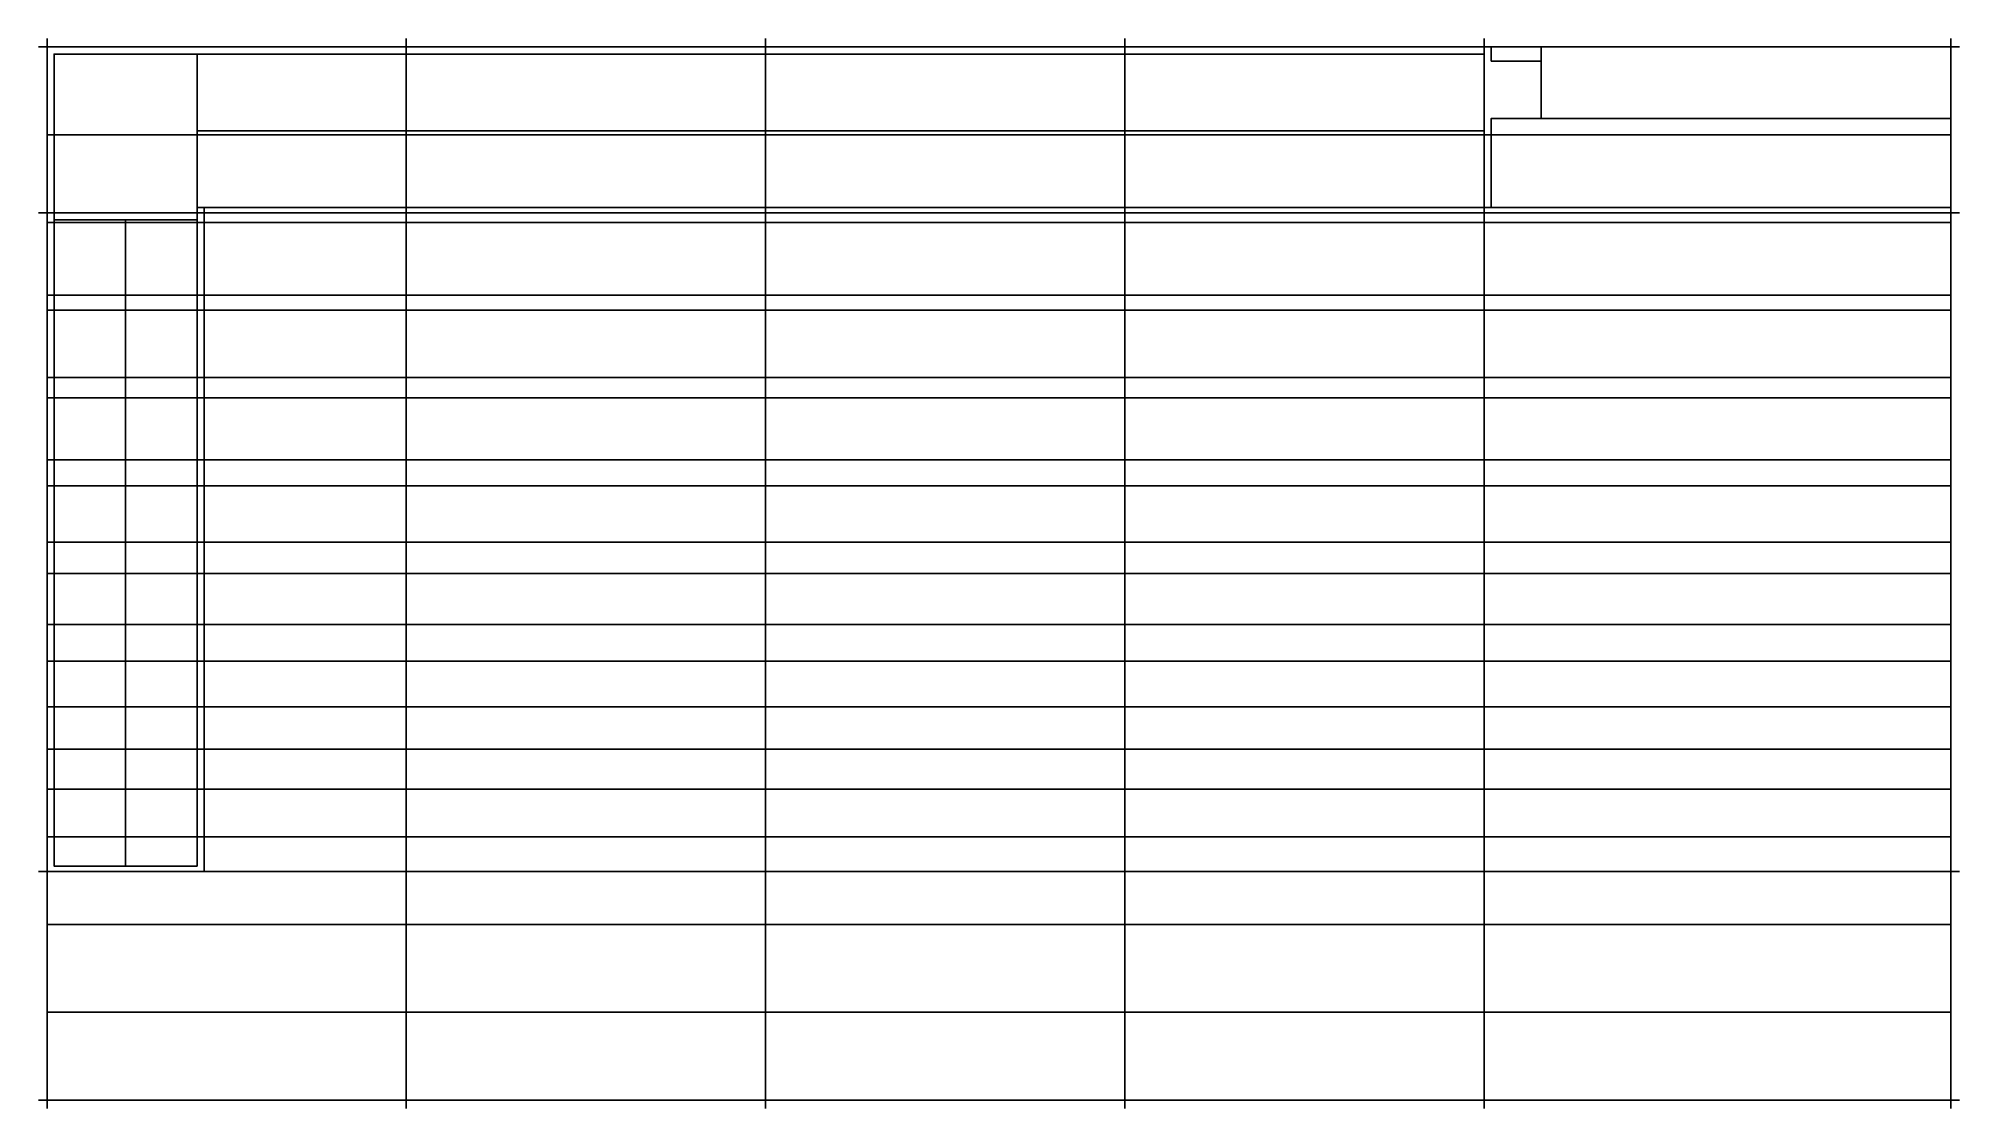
# Model space of a CAD drawing. Header units: metres. Extents: x -0.1 to 26.8, y -0.1 to 14.9.
import ezdxf

# ---------------------------------------------------------------- set-up
doc = ezdxf.new("R2010")
doc.units = ezdxf.units.M
for name, color, linetype in [('ANALITICO-AMARRE', 1, 'Continuous'), ('ANALITICO-ARRIOSTRE', 1, 'Continuous'), ('ANALITICO-CERCHA', 1, 'Continuous'), ('ANALITICO-COL', 1, 'Continuous'), ('ANALITICO-CORREA', 1, 'Continuous'), ('ANALITICO-DIAG-C', 1, 'Continuous'), ('ANALITICO-DIAG-E', 1, 'Continuous'), ('ANALITICO-NUDOS', 2, 'Continuous'), ('ANALITICO-RAMPA', 1, 'Continuous'), ('ANALITICO-VIGA', 1, 'Continuous'), ('ANALITICO-VIGA-ALMA', 1, 'Continuous'), ('ANALITICO-VIGUETA', 1, 'Continuous'), ('SHELL-CUBIERTA', 211, 'Continuous'), ('SHELL-LOSA', 191, 'Continuous'), ('SHELL-RAMPA', 171, 'Continuous')]:
    doc.layers.add(name, color=color, linetype=linetype)

msp = doc.modelspace()

# ---------------------------------------------------------------- linework, layer by layer
at = {"layer": 'ANALITICO-AMARRE'}
for p, q in [((0, 14.74, 4), (5.025, 14.74, 4)), ((0, 14.74, 3.4), (5.025, 14.74, 3.4)), ((5.025, 14.74, 4), (10.05, 14.74, 4)), ((5.025, 14.74, 3.4), (10.05, 14.74, 3.4)), ((10.05, 14.74, 4), (15.075, 14.74, 4)), ((10.05, 14.74, 3.4), (15.075, 14.74, 3.4)), ((15.075, 14.74, 4), (20.1, 14.74, 4)), ((15.075, 14.74, 3.4), (20.1, 14.74, 3.4)), ((20.1, 14.74, 4), (26.63, 14.74, 4)), ((20.1, 14.74, 3.4), (26.63, 14.74, 3.4)), ((0, 12.42, 4), (5.025, 12.42, 4)), ((0, 12.42, 3.4), (5.025, 12.42, 3.4)), ((5.025, 12.42, 4), (10.05, 12.42, 4)), ((5.025, 12.42, 3.4), (10.05, 12.42, 3.4)), ((10.05, 12.42, 4), (15.075, 12.42, 4)), ((10.05, 12.42, 3.4), (15.075, 12.42, 3.4)), ((15.075, 12.42, 4), (20.1, 12.42, 4)), ((15.075, 12.42, 3.4), (20.1, 12.42, 3.4)), ((20.1, 12.42, 4), (26.63, 12.42, 4)), ((20.1, 12.42, 3.4), (26.63, 12.42, 3.4)), ((0, 3.2, 4), (5.025, 3.2, 4)), ((0, 3.2, 3.4), (5.025, 3.2, 3.4)), ((5.025, 3.2, 4), (10.05, 3.2, 4)), ((5.025, 3.2, 3.4), (10.05, 3.2, 3.4)), ((10.05, 3.2, 4), (15.075, 3.2, 4)), ((10.05, 3.2, 3.4), (15.075, 3.2, 3.4)), ((15.075, 3.2, 4), (20.1, 3.2, 4)), ((15.075, 3.2, 3.4), (20.1, 3.2, 3.4)), ((20.1, 3.2, 4), (26.63, 3.2, 4)), ((20.1, 3.2, 3.4), (26.63, 3.2, 3.4)), ((0, 0, 4), (5.025, 0, 4)), ((0, 0, 3.4), (5.025, 0, 3.4)), ((5.025, 0, 4), (10.05, 0, 4)), ((5.025, 0, 3.4), (10.05, 0, 3.4)), ((10.05, 0, 4), (15.075, 0, 4)), ((10.05, 0, 3.4), (15.075, 0, 3.4)), ((15.075, 0, 4), (20.1, 0, 4)), ((15.075, 0, 3.4), (20.1, 0, 3.4)), ((20.1, 0, 4), (26.63, 0, 4)), ((20.1, 0, 3.4), (26.63, 0, 3.4))]:
    msp.add_line(p, q, dxfattribs=at)
at = {"layer": 'ANALITICO-ARRIOSTRE'}
for p, q in [((0, 14.74), (2.513, 14.74, 1.7)), ((0, 14.74, 3.4), (2.513, 14.74, 1.7)), ((0, 14.74, 4), (2.513, 14.74, 6)), ((0, 14.74, 8), (2.513, 14.74, 6)), ((2.513, 14.74, 1.7), (5.025, 14.74, 3.4)), ((2.513, 14.74, 1.7), (5.025, 14.74)), ((2.513, 14.74, 6), (5.025, 14.74, 8)), ((2.513, 14.74, 6), (5.025, 14.74, 4)), ((20.1, 14.74), (23.365, 14.74, 1.7)), ((20.1, 14.74, 3.4), (23.365, 14.74, 1.7)), ((20.1, 14.74, 4), (23.365, 14.74, 6)), ((20.1, 14.74, 8), (23.365, 14.74, 6)), ((23.365, 14.74, 1.7), (26.63, 14.74, 3.4)), ((23.365, 14.74, 1.7), (26.63, 14.74)), ((23.365, 14.74, 6), (26.63, 14.74, 8)), ((23.365, 14.74, 6), (26.63, 14.74, 4)), ((0, 1.6, 2), (0, 3.2, 4)), ((0, 1.6, 2), (0, 3.2)), ((0, 1.6, 6), (0, 3.2, 8)), ((0, 1.6, 6), (0, 3.2, 4)), ((26.63, 1.6, 2), (26.63, 3.2, 4)), ((26.63, 1.6, 2), (26.63, 3.2)), ((26.63, 1.6, 6), (26.63, 3.2, 8)), ((26.63, 1.6, 6), (26.63, 3.2, 4)), ((0, 0), (0, 1.6, 2)), ((0, 0, 4), (0, 1.6, 2)), ((0, 0, 4), (0, 1.6, 6)), ((0, 0, 8), (0, 1.6, 6)), ((26.63, 0), (26.63, 1.6, 2)), ((26.63, 0, 4), (26.63, 1.6, 2)), ((26.63, 0, 4), (26.63, 1.6, 6)), ((26.63, 0, 8), (26.63, 1.6, 6)), ((0, 0), (2.513, 0, 1.7)), ((0, 0, 3.4), (2.513, 0, 1.7)), ((0, 0, 4), (2.513, 0, 6)), ((0, 0, 8), (2.513, 0, 6)), ((2.513, 0, 1.7), (5.025, 0, 3.4)), ((2.513, 0, 1.7), (5.025, 0)), ((2.513, 0, 6), (5.025, 0, 8)), ((2.513, 0, 6), (5.025, 0, 4)), ((20.1, 0), (23.365, 0, 1.7)), ((20.1, 0, 3.4), (23.365, 0, 1.7)), ((20.1, 0, 4), (23.365, 0, 6)), ((20.1, 0, 8), (23.365, 0, 6)), ((23.365, 0, 1.7), (26.63, 0, 3.4)), ((23.365, 0, 1.7), (26.63, 0)), ((23.365, 0, 6), (26.63, 0, 8)), ((23.365, 0, 6), (26.63, 0, 4))]:
    msp.add_line(p, q, dxfattribs=at)
at = {"layer": 'ANALITICO-CERCHA'}
for p, q in [((0, 0, 8), (0, 14.74, 8)), ((0, 7.37, 9.105), (0, 14.74, 8)), ((5.025, 0, 8), (5.025, 14.74, 8)), ((5.025, 7.37, 9.105), (5.025, 14.74, 8)), ((10.05, 0, 8), (10.05, 14.74, 8)), ((10.05, 7.37, 9.105), (10.05, 14.74, 8)), ((15.075, 0, 8), (15.075, 14.74, 8)), ((15.075, 7.37, 9.105), (15.075, 14.74, 8)), ((20.1, 0, 8), (20.1, 14.74, 8)), ((20.1, 7.37, 9.105), (20.1, 14.74, 8)), ((26.63, 0, 8), (26.63, 14.74, 8)), ((26.63, 7.37, 9.105), (26.63, 14.74, 8)), ((0, 0, 8), (0, 7.37, 9.105)), ((5.025, 0, 8), (5.025, 7.37, 9.105)), ((10.05, 0, 8), (10.05, 7.37, 9.105)), ((15.075, 0, 8), (15.075, 7.37, 9.105)), ((20.1, 0, 8), (20.1, 7.37, 9.105)), ((26.63, 0, 8), (26.63, 7.37, 9.105))]:
    msp.add_line(p, q, dxfattribs=at)
at = {"layer": 'ANALITICO-COL'}
for p, q in [((0, 14.74), (0, 14.74, 8)), ((5.025, 14.74), (5.025, 14.74, 8)), ((10.05, 14.74), (10.05, 14.74, 8)), ((15.075, 14.74), (15.075, 14.74, 8)), ((20.1, 14.74), (20.1, 14.74, 8)), ((26.63, 14.74), (26.63, 14.74, 8)), ((0, 12.42), (0, 12.42, 8)), ((5.025, 12.42), (5.025, 12.42, 8)), ((10.05, 12.42), (10.05, 12.42, 8)), ((15.075, 12.42), (15.075, 12.42, 8)), ((20.1, 12.42), (20.1, 12.42, 8)), ((26.63, 12.42), (26.63, 12.42, 8)), ((0, 3.2), (0, 3.2, 8)), ((5.025, 3.2), (5.025, 3.2, 8)), ((10.05, 3.2), (10.05, 3.2, 8)), ((15.075, 3.2), (15.075, 3.2, 8)), ((20.1, 3.2), (20.1, 3.2, 8)), ((26.63, 3.2), (26.63, 3.2, 8)), ((0, 0), (0, 0, 8)), ((5.025, 0), (5.025, 0, 8)), ((10.05, 0), (10.05, 0, 8)), ((15.075, 0), (15.075, 0, 8)), ((20.1, 0), (20.1, 0, 8)), ((26.63, 0), (26.63, 0, 8))]:
    msp.add_line(p, q, dxfattribs=at)
at = {"layer": 'ANALITICO-CORREA'}
for p, q in [((0, 14.74, 8), (26.63, 14.74, 8)), ((0, 13.512, 8.184), (26.63, 13.512, 8.184)), ((0, 12.283, 8.369), (26.63, 12.283, 8.369)), ((0, 11.055, 8.553), (26.63, 11.055, 8.553)), ((0, 9.827, 8.737), (26.63, 9.827, 8.737)), ((0, 8.598, 8.921), (26.63, 8.598, 8.921)), ((0, 7.37, 9.105), (26.63, 7.37, 9.105)), ((0, 6.142, 8.921), (26.63, 6.142, 8.921)), ((0, 4.913, 8.737), (26.63, 4.913, 8.737)), ((0, 3.685, 8.553), (26.63, 3.685, 8.553)), ((0, 2.457, 8.368), (26.63, 2.457, 8.368)), ((0, 1.228, 8.184), (26.63, 1.228, 8.184)), ((0, 0, 8), (26.63, 0, 8))]:
    msp.add_line(p, q, dxfattribs=at)
at = {"layer": 'ANALITICO-DIAG-C'}
for p, q in [((0, 13.512, 8), (0, 14.74, 8)), ((5.025, 13.512, 8), (5.025, 14.74, 8)), ((10.05, 13.512, 8), (10.05, 14.74, 8)), ((15.075, 13.512, 8), (15.075, 14.74, 8)), ((20.1, 13.512, 8), (20.1, 14.74, 8)), ((26.63, 13.512, 8), (26.63, 14.74, 8)), ((0, 12.283, 8), (0, 13.512, 8.184)), ((0, 13.512, 8), (0, 13.512, 8.184)), ((5.025, 12.283, 8), (5.025, 13.512, 8.184)), ((5.025, 13.512, 8), (5.025, 13.512, 8.184)), ((10.05, 12.283, 8), (10.05, 13.512, 8.184)), ((10.05, 13.512, 8), (10.05, 13.512, 8.184)), ((15.075, 12.283, 8), (15.075, 13.512, 8.184)), ((15.075, 13.512, 8), (15.075, 13.512, 8.184)), ((20.1, 12.283, 8), (20.1, 13.512, 8.184)), ((20.1, 13.512, 8), (20.1, 13.512, 8.184)), ((26.63, 12.283, 8), (26.63, 13.512, 8.184)), ((26.63, 13.512, 8), (26.63, 13.512, 8.184)), ((0, 11.055, 8), (0, 12.283, 8.369)), ((0, 12.283, 8), (0, 12.283, 8.369)), ((5.025, 11.055, 8), (5.025, 12.283, 8.369)), ((5.025, 12.283, 8), (5.025, 12.283, 8.369)), ((10.05, 11.055, 8), (10.05, 12.283, 8.369)), ((10.05, 12.283, 8), (10.05, 12.283, 8.369)), ((15.075, 11.055, 8), (15.075, 12.283, 8.369)), ((15.075, 12.283, 8), (15.075, 12.283, 8.369)), ((20.1, 11.055, 8), (20.1, 12.283, 8.369)), ((20.1, 12.283, 8), (20.1, 12.283, 8.369)), ((26.63, 11.055, 8), (26.63, 12.283, 8.369)), ((26.63, 12.283, 8), (26.63, 12.283, 8.369)), ((0, 9.827, 8), (0, 11.055, 8.553)), ((0, 11.055, 8), (0, 11.055, 8.553)), ((5.025, 9.827, 8), (5.025, 11.055, 8.553)), ((5.025, 11.055, 8), (5.025, 11.055, 8.553)), ((10.05, 9.827, 8), (10.05, 11.055, 8.553)), ((10.05, 11.055, 8), (10.05, 11.055, 8.553)), ((15.075, 9.827, 8), (15.075, 11.055, 8.553)), ((15.075, 11.055, 8), (15.075, 11.055, 8.553)), ((20.1, 9.827, 8), (20.1, 11.055, 8.553)), ((20.1, 11.055, 8), (20.1, 11.055, 8.553)), ((26.63, 9.827, 8), (26.63, 11.055, 8.553)), ((26.63, 11.055, 8), (26.63, 11.055, 8.553)), ((0, 8.598, 8), (0, 9.827, 8.737)), ((0, 9.827, 8), (0, 9.827, 8.737)), ((5.025, 8.598, 8), (5.025, 9.827, 8.737)), ((5.025, 9.827, 8), (5.025, 9.827, 8.737)), ((10.05, 8.598, 8), (10.05, 9.827, 8.737)), ((10.05, 9.827, 8), (10.05, 9.827, 8.737)), ((15.075, 8.598, 8), (15.075, 9.827, 8.737)), ((15.075, 9.827, 8), (15.075, 9.827, 8.737)), ((20.1, 8.598, 8), (20.1, 9.827, 8.737)), ((20.1, 9.827, 8), (20.1, 9.827, 8.737)), ((26.63, 8.598, 8), (26.63, 9.827, 8.737)), ((26.63, 9.827, 8), (26.63, 9.827, 8.737)), ((0, 7.37, 8), (0, 8.598, 8.921)), ((0, 8.598, 8), (0, 8.598, 8.921)), ((5.025, 7.37, 8), (5.025, 8.598, 8.921)), ((5.025, 8.598, 8), (5.025, 8.598, 8.921)), ((10.05, 7.37, 8), (10.05, 8.598, 8.921)), ((10.05, 8.598, 8), (10.05, 8.598, 8.921)), ((15.075, 7.37, 8), (15.075, 8.598, 8.921)), ((15.075, 8.598, 8), (15.075, 8.598, 8.921)), ((20.1, 7.37, 8), (20.1, 8.598, 8.921)), ((20.1, 8.598, 8), (20.1, 8.598, 8.921)), ((26.63, 7.37, 8), (26.63, 8.598, 8.921)), ((26.63, 8.598, 8), (26.63, 8.598, 8.921)), ((0, 6.142, 8), (0, 7.37, 9.105)), ((0, 7.37, 8), (0, 7.37, 9.105)), ((5.025, 6.142, 8), (5.025, 7.37, 9.105)), ((5.025, 7.37, 8), (5.025, 7.37, 9.105)), ((10.05, 6.142, 8), (10.05, 7.37, 9.105)), ((10.05, 7.37, 8), (10.05, 7.37, 9.105)), ((15.075, 6.142, 8), (15.075, 7.37, 9.105)), ((15.075, 7.37, 8), (15.075, 7.37, 9.105)), ((20.1, 6.142, 8), (20.1, 7.37, 9.105)), ((20.1, 7.37, 8), (20.1, 7.37, 9.105)), ((26.63, 6.142, 8), (26.63, 7.37, 9.105)), ((26.63, 7.37, 8), (26.63, 7.37, 9.105)), ((0, 4.913, 8), (0, 6.142, 8.921)), ((0, 6.142, 8), (0, 6.142, 8.921)), ((5.025, 4.913, 8), (5.025, 6.142, 8.921)), ((5.025, 6.142, 8), (5.025, 6.142, 8.921)), ((10.05, 4.913, 8), (10.05, 6.142, 8.921)), ((10.05, 6.142, 8), (10.05, 6.142, 8.921)), ((15.075, 4.913, 8), (15.075, 6.142, 8.921)), ((15.075, 6.142, 8), (15.075, 6.142, 8.921)), ((20.1, 4.913, 8), (20.1, 6.142, 8.921)), ((20.1, 6.142, 8), (20.1, 6.142, 8.921)), ((26.63, 4.913, 8), (26.63, 6.142, 8.921)), ((26.63, 6.142, 8), (26.63, 6.142, 8.921)), ((0, 3.685, 8), (0, 4.913, 8.737)), ((0, 4.913, 8), (0, 4.913, 8.737)), ((5.025, 3.685, 8), (5.025, 4.913, 8.737)), ((5.025, 4.913, 8), (5.025, 4.913, 8.737)), ((10.05, 3.685, 8), (10.05, 4.913, 8.737)), ((10.05, 4.913, 8), (10.05, 4.913, 8.737)), ((15.075, 3.685, 8), (15.075, 4.913, 8.737)), ((15.075, 4.913, 8), (15.075, 4.913, 8.737)), ((20.1, 3.685, 8), (20.1, 4.913, 8.737)), ((20.1, 4.913, 8), (20.1, 4.913, 8.737)), ((26.63, 3.685, 8), (26.63, 4.913, 8.737)), ((26.63, 4.913, 8), (26.63, 4.913, 8.737)), ((0, 2.457, 8), (0, 3.685, 8.553)), ((0, 3.685, 8), (0, 3.685, 8.553)), ((5.025, 2.457, 8), (5.025, 3.685, 8.553)), ((5.025, 3.685, 8), (5.025, 3.685, 8.553)), ((10.05, 2.457, 8), (10.05, 3.685, 8.553)), ((10.05, 3.685, 8), (10.05, 3.685, 8.553)), ((15.075, 2.457, 8), (15.075, 3.685, 8.553)), ((15.075, 3.685, 8), (15.075, 3.685, 8.553)), ((20.1, 2.457, 8), (20.1, 3.685, 8.553)), ((20.1, 3.685, 8), (20.1, 3.685, 8.553)), ((26.63, 2.457, 8), (26.63, 3.685, 8.553)), ((26.63, 3.685, 8), (26.63, 3.685, 8.553)), ((0, 1.228, 8), (0, 2.457, 8.368)), ((0, 2.457, 8), (0, 2.457, 8.368)), ((5.025, 1.228, 8), (5.025, 2.457, 8.368)), ((5.025, 2.457, 8), (5.025, 2.457, 8.368)), ((10.05, 1.228, 8), (10.05, 2.457, 8.368)), ((10.05, 2.457, 8), (10.05, 2.457, 8.368)), ((15.075, 1.228, 8), (15.075, 2.457, 8.368)), ((15.075, 2.457, 8), (15.075, 2.457, 8.368)), ((20.1, 1.228, 8), (20.1, 2.457, 8.368)), ((20.1, 2.457, 8), (20.1, 2.457, 8.368)), ((26.63, 1.228, 8), (26.63, 2.457, 8.368)), ((26.63, 2.457, 8), (26.63, 2.457, 8.368)), ((0, 0, 8), (0, 1.228, 8.184)), ((0, 1.228, 8), (0, 1.228, 8.184)), ((5.025, 0, 8), (5.025, 1.228, 8.184)), ((5.025, 1.228, 8), (5.025, 1.228, 8.184)), ((10.05, 0, 8), (10.05, 1.228, 8.184)), ((10.05, 1.228, 8), (10.05, 1.228, 8.184)), ((15.075, 0, 8), (15.075, 1.228, 8.184)), ((15.075, 1.228, 8), (15.075, 1.228, 8.184)), ((20.1, 0, 8), (20.1, 1.228, 8.184)), ((20.1, 1.228, 8), (20.1, 1.228, 8.184)), ((26.63, 0, 8), (26.63, 1.228, 8.184)), ((26.63, 1.228, 8), (26.63, 1.228, 8.184))]:
    msp.add_line(p, q, dxfattribs=at)
at = {"layer": 'ANALITICO-DIAG-E'}
for p, q in [((0, 14.74, 4), (0, 14.74, 3.4)), ((0, 14.74, 3.4), (1.256, 14.74, 4)), ((1.256, 14.74, 4), (1.256, 14.74, 3.4)), ((1.256, 14.74, 3.4), (2.513, 14.74, 4)), ((2.513, 14.74, 4), (2.513, 14.74, 3.4)), ((2.513, 14.74, 3.4), (3.769, 14.74, 4)), ((3.769, 14.74, 4), (3.769, 14.74, 3.4)), ((3.769, 14.74, 3.4), (5.025, 14.74, 4)), ((5.025, 14.74, 4), (5.025, 14.74, 3.4)), ((5.025, 14.74, 4), (5.025, 14.74, 3.4)), ((5.025, 14.74, 3.4), (6.281, 14.74, 4)), ((6.281, 14.74, 4), (6.281, 14.74, 3.4)), ((6.281, 14.74, 3.4), (7.537, 14.74, 4)), ((7.537, 14.74, 4), (7.537, 14.74, 3.4)), ((7.537, 14.74, 3.4), (8.794, 14.74, 4)), ((8.794, 14.74, 4), (8.794, 14.74, 3.4)), ((8.794, 14.74, 3.4), (10.05, 14.74, 4)), ((10.05, 14.74, 4), (10.05, 14.74, 3.4)), ((10.05, 14.74, 4), (10.05, 14.74, 3.4)), ((10.05, 14.74, 3.4), (11.306, 14.74, 4)), ((11.306, 14.74, 4), (11.306, 14.74, 3.4)), ((11.306, 14.74, 3.4), (12.562, 14.74, 4)), ((12.562, 14.74, 4), (12.562, 14.74, 3.4)), ((12.562, 14.74, 3.4), (13.819, 14.74, 4)), ((13.819, 14.74, 4), (13.819, 14.74, 3.4)), ((13.819, 14.74, 3.4), (15.075, 14.74, 4)), ((15.075, 14.74, 4), (15.075, 14.74, 3.4)), ((15.075, 14.74, 4), (15.075, 14.74, 3.4)), ((15.075, 14.74, 3.4), (16.331, 14.74, 4)), ((16.331, 14.74, 4), (16.331, 14.74, 3.4)), ((16.331, 14.74, 3.4), (17.587, 14.74, 4)), ((17.587, 14.74, 4), (17.587, 14.74, 3.4)), ((17.587, 14.74, 3.4), (18.844, 14.74, 4)), ((18.844, 14.74, 4), (18.844, 14.74, 3.4)), ((18.844, 14.74, 3.4), (20.1, 14.74, 4)), ((20.1, 14.74, 4), (20.1, 14.74, 3.4)), ((20.1, 14.74, 4), (20.1, 14.74, 3.4)), ((20.1, 14.74, 3.4), (21.733, 14.74, 4)), ((21.733, 14.74, 4), (21.733, 14.74, 3.4)), ((21.733, 14.74, 3.4), (23.365, 14.74, 4)), ((23.365, 14.74, 4), (23.365, 14.74, 3.4)), ((23.365, 14.74, 3.4), (24.997, 14.74, 4)), ((24.997, 14.74, 4), (24.997, 14.74, 3.4)), ((24.997, 14.74, 3.4), (26.63, 14.74, 4)), ((26.63, 14.74, 4), (26.63, 14.74, 3.4)), ((0, 11.268, 3), (0, 12.42, 4)), ((0, 12.42, 4), (0, 12.42, 3)), ((0, 12.42, 4), (0, 12.42, 3.4)), ((0, 12.42, 3.4), (1.256, 12.42, 4)), ((1.256, 12.42, 4), (1.256, 12.42, 3.4)), ((1.256, 12.42, 3.4), (2.513, 12.42, 4)), ((2.513, 12.42, 4), (2.513, 12.42, 3.4)), ((2.513, 12.42, 3.4), (3.769, 12.42, 4)), ((3.769, 12.42, 4), (3.769, 12.42, 3.4)), ((3.769, 12.42, 3.4), (5.025, 12.42, 4)), ((5.025, 11.268, 3), (5.025, 12.42, 4)), ((5.025, 12.42, 4), (5.025, 12.42, 3)), ((5.025, 12.42, 4), (5.025, 12.42, 3.4)), ((5.025, 12.42, 4), (5.025, 12.42, 3.4)), ((5.025, 12.42, 3.4), (6.281, 12.42, 4)), ((6.281, 12.42, 4), (6.281, 12.42, 3.4)), ((6.281, 12.42, 3.4), (7.537, 12.42, 4)), ((7.537, 12.42, 4), (7.537, 12.42, 3.4)), ((7.537, 12.42, 3.4), (8.794, 12.42, 4)), ((8.794, 12.42, 4), (8.794, 12.42, 3.4)), ((8.794, 12.42, 3.4), (10.05, 12.42, 4)), ((10.05, 11.268, 3), (10.05, 12.42, 4)), ((10.05, 12.42, 4), (10.05, 12.42, 3)), ((10.05, 12.42, 4), (10.05, 12.42, 3.4)), ((10.05, 12.42, 4), (10.05, 12.42, 3.4)), ((10.05, 12.42, 3.4), (11.306, 12.42, 4)), ((11.306, 12.42, 4), (11.306, 12.42, 3.4)), ((11.306, 12.42, 3.4), (12.562, 12.42, 4)), ((12.562, 12.42, 4), (12.562, 12.42, 3.4)), ((12.562, 12.42, 3.4), (13.819, 12.42, 4)), ((13.819, 12.42, 4), (13.819, 12.42, 3.4)), ((13.819, 12.42, 3.4), (15.075, 12.42, 4)), ((15.075, 11.268, 3), (15.075, 12.42, 4)), ((15.075, 12.42, 4), (15.075, 12.42, 3)), ((15.075, 12.42, 4), (15.075, 12.42, 3.4)), ((15.075, 12.42, 4), (15.075, 12.42, 3.4)), ((15.075, 12.42, 3.4), (16.331, 12.42, 4)), ((16.331, 12.42, 4), (16.331, 12.42, 3.4)), ((16.331, 12.42, 3.4), (17.587, 12.42, 4)), ((17.587, 12.42, 4), (17.587, 12.42, 3.4)), ((17.587, 12.42, 3.4), (18.844, 12.42, 4)), ((18.844, 12.42, 4), (18.844, 12.42, 3.4)), ((18.844, 12.42, 3.4), (20.1, 12.42, 4)), ((20.1, 11.268, 3), (20.1, 12.42, 4)), ((20.1, 12.42, 4), (20.1, 12.42, 3)), ((20.1, 12.42, 4), (20.1, 12.42, 3.4)), ((20.1, 12.42, 4), (20.1, 12.42, 3.4)), ((20.1, 12.42, 3.4), (21.733, 12.42, 4)), ((21.733, 12.42, 4), (21.733, 12.42, 3.4)), ((21.733, 12.42, 3.4), (23.365, 12.42, 4)), ((23.365, 12.42, 4), (23.365, 12.42, 3.4)), ((23.365, 12.42, 3.4), (24.997, 12.42, 4)), ((24.997, 12.42, 4), (24.997, 12.42, 3.4)), ((24.997, 12.42, 3.4), (26.63, 12.42, 4)), ((26.63, 11.268, 3), (26.63, 12.42, 4)), ((26.63, 12.42, 4), (26.63, 12.42, 3)), ((26.63, 12.42, 4), (26.63, 12.42, 3.4)), ((0, 10.115, 3), (0, 11.268, 4)), ((0, 11.268, 4), (0, 11.268, 3)), ((5.025, 10.115, 3), (5.025, 11.268, 4)), ((5.025, 11.268, 4), (5.025, 11.268, 3)), ((10.05, 10.115, 3), (10.05, 11.268, 4)), ((10.05, 11.268, 4), (10.05, 11.268, 3)), ((15.075, 10.115, 3), (15.075, 11.268, 4)), ((15.075, 11.268, 4), (15.075, 11.268, 3)), ((20.1, 10.115, 3), (20.1, 11.268, 4)), ((20.1, 11.268, 4), (20.1, 11.268, 3)), ((26.63, 10.115, 3), (26.63, 11.268, 4)), ((26.63, 11.268, 4), (26.63, 11.268, 3)), ((0, 8.962, 3), (0, 10.115, 4)), ((0, 10.115, 4), (0, 10.115, 3)), ((5.025, 8.962, 3), (5.025, 10.115, 4)), ((5.025, 10.115, 4), (5.025, 10.115, 3)), ((10.05, 8.962, 3), (10.05, 10.115, 4)), ((10.05, 10.115, 4), (10.05, 10.115, 3)), ((15.075, 8.962, 3), (15.075, 10.115, 4)), ((15.075, 10.115, 4), (15.075, 10.115, 3)), ((20.1, 8.962, 3), (20.1, 10.115, 4)), ((20.1, 10.115, 4), (20.1, 10.115, 3)), ((26.63, 8.962, 3), (26.63, 10.115, 4)), ((26.63, 10.115, 4), (26.63, 10.115, 3)), ((0, 7.81, 3), (0, 8.962, 4)), ((0, 8.962, 4), (0, 8.962, 3)), ((5.025, 7.81, 3), (5.025, 8.962, 4)), ((5.025, 8.962, 4), (5.025, 8.962, 3)), ((10.05, 7.81, 3), (10.05, 8.962, 4)), ((10.05, 8.962, 4), (10.05, 8.962, 3)), ((15.075, 7.81, 3), (15.075, 8.962, 4)), ((15.075, 8.962, 4), (15.075, 8.962, 3)), ((20.1, 7.81, 3), (20.1, 8.962, 4)), ((20.1, 8.962, 4), (20.1, 8.962, 3)), ((26.63, 7.81, 3), (26.63, 8.962, 4)), ((26.63, 8.962, 4), (26.63, 8.962, 3)), ((0, 6.657, 3), (0, 7.81, 4)), ((0, 7.81, 4), (0, 7.81, 3)), ((5.025, 6.657, 3), (5.025, 7.81, 4)), ((5.025, 7.81, 4), (5.025, 7.81, 3)), ((10.05, 6.657, 3), (10.05, 7.81, 4)), ((10.05, 7.81, 4), (10.05, 7.81, 3)), ((15.075, 6.657, 3), (15.075, 7.81, 4)), ((15.075, 7.81, 4), (15.075, 7.81, 3)), ((20.1, 6.657, 3), (20.1, 7.81, 4)), ((20.1, 7.81, 4), (20.1, 7.81, 3)), ((26.63, 6.657, 3), (26.63, 7.81, 4)), ((26.63, 7.81, 4), (26.63, 7.81, 3)), ((0, 5.505, 3), (0, 6.657, 4)), ((0, 6.657, 4), (0, 6.657, 3)), ((5.025, 5.505, 3), (5.025, 6.657, 4)), ((5.025, 6.657, 4), (5.025, 6.657, 3)), ((10.05, 5.505, 3), (10.05, 6.657, 4)), ((10.05, 6.657, 4), (10.05, 6.657, 3)), ((15.075, 5.505, 3), (15.075, 6.657, 4)), ((15.075, 6.657, 4), (15.075, 6.657, 3)), ((20.1, 5.505, 3), (20.1, 6.657, 4)), ((20.1, 6.657, 4), (20.1, 6.657, 3)), ((26.63, 5.505, 3), (26.63, 6.657, 4)), ((26.63, 6.657, 4), (26.63, 6.657, 3)), ((0, 4.353, 3), (0, 5.505, 4)), ((0, 5.505, 4), (0, 5.505, 3)), ((5.025, 4.353, 3), (5.025, 5.505, 4)), ((5.025, 5.505, 4), (5.025, 5.505, 3)), ((10.05, 4.353, 3), (10.05, 5.505, 4)), ((10.05, 5.505, 4), (10.05, 5.505, 3)), ((15.075, 4.353, 3), (15.075, 5.505, 4)), ((15.075, 5.505, 4), (15.075, 5.505, 3)), ((20.1, 4.353, 3), (20.1, 5.505, 4)), ((20.1, 5.505, 4), (20.1, 5.505, 3)), ((26.63, 4.353, 3), (26.63, 5.505, 4)), ((26.63, 5.505, 4), (26.63, 5.505, 3)), ((0, 3.2, 3), (0, 4.353, 4)), ((0, 4.353, 4), (0, 4.353, 3)), ((5.025, 3.2, 3), (5.025, 4.353, 4)), ((5.025, 4.353, 4), (5.025, 4.353, 3)), ((10.05, 3.2, 3), (10.05, 4.353, 4)), ((10.05, 4.353, 4), (10.05, 4.353, 3)), ((15.075, 3.2, 3), (15.075, 4.353, 4)), ((15.075, 4.353, 4), (15.075, 4.353, 3)), ((20.1, 3.2, 3), (20.1, 4.353, 4)), ((20.1, 4.353, 4), (20.1, 4.353, 3)), ((26.63, 3.2, 3), (26.63, 4.353, 4)), ((26.63, 4.353, 4), (26.63, 4.353, 3)), ((0, 3.2, 4), (0, 3.2, 3)), ((0, 3.2, 4), (0, 3.2, 3.4)), ((0, 3.2, 3.4), (1.256, 3.2, 4)), ((1.256, 3.2, 4), (1.256, 3.2, 3.4)), ((1.256, 3.2, 3.4), (2.513, 3.2, 4)), ((2.513, 3.2, 4), (2.513, 3.2, 3.4)), ((2.513, 3.2, 3.4), (3.769, 3.2, 4)), ((3.769, 3.2, 4), (3.769, 3.2, 3.4)), ((3.769, 3.2, 3.4), (5.025, 3.2, 4)), ((5.025, 3.2, 4), (5.025, 3.2, 3)), ((5.025, 3.2, 4), (5.025, 3.2, 3.4)), ((5.025, 3.2, 4), (5.025, 3.2, 3.4)), ((5.025, 3.2, 3.4), (6.281, 3.2, 4)), ((6.281, 3.2, 4), (6.281, 3.2, 3.4)), ((6.281, 3.2, 3.4), (7.537, 3.2, 4)), ((7.537, 3.2, 4), (7.537, 3.2, 3.4)), ((7.537, 3.2, 3.4), (8.794, 3.2, 4)), ((8.794, 3.2, 4), (8.794, 3.2, 3.4)), ((8.794, 3.2, 3.4), (10.05, 3.2, 4)), ((10.05, 3.2, 4), (10.05, 3.2, 3)), ((10.05, 3.2, 4), (10.05, 3.2, 3.4)), ((10.05, 3.2, 4), (10.05, 3.2, 3.4)), ((10.05, 3.2, 3.4), (11.306, 3.2, 4)), ((11.306, 3.2, 4), (11.306, 3.2, 3.4)), ((11.306, 3.2, 3.4), (12.562, 3.2, 4)), ((12.562, 3.2, 4), (12.562, 3.2, 3.4)), ((12.562, 3.2, 3.4), (13.819, 3.2, 4)), ((13.819, 3.2, 4), (13.819, 3.2, 3.4)), ((13.819, 3.2, 3.4), (15.075, 3.2, 4)), ((15.075, 3.2, 4), (15.075, 3.2, 3)), ((15.075, 3.2, 4), (15.075, 3.2, 3.4)), ((15.075, 3.2, 4), (15.075, 3.2, 3.4)), ((15.075, 3.2, 3.4), (16.331, 3.2, 4)), ((16.331, 3.2, 4), (16.331, 3.2, 3.4)), ((16.331, 3.2, 3.4), (17.587, 3.2, 4)), ((17.587, 3.2, 4), (17.587, 3.2, 3.4)), ((17.587, 3.2, 3.4), (18.844, 3.2, 4)), ((18.844, 3.2, 4), (18.844, 3.2, 3.4)), ((18.844, 3.2, 3.4), (20.1, 3.2, 4)), ((20.1, 3.2, 4), (20.1, 3.2, 3)), ((20.1, 3.2, 4), (20.1, 3.2, 3.4)), ((20.1, 3.2, 4), (20.1, 3.2, 3.4)), ((20.1, 3.2, 3.4), (21.733, 3.2, 4)), ((21.733, 3.2, 4), (21.733, 3.2, 3.4)), ((21.733, 3.2, 3.4), (23.365, 3.2, 4)), ((23.365, 3.2, 4), (23.365, 3.2, 3.4)), ((23.365, 3.2, 3.4), (24.997, 3.2, 4)), ((24.997, 3.2, 4), (24.997, 3.2, 3.4)), ((24.997, 3.2, 3.4), (26.63, 3.2, 4)), ((26.63, 3.2, 4), (26.63, 3.2, 3)), ((26.63, 3.2, 4), (26.63, 3.2, 3.4)), ((0, 0, 4), (0, 0, 3.4)), ((0, 0, 3.4), (1.256, 0, 4)), ((1.256, 0, 4), (1.256, 0, 3.4)), ((1.256, 0, 3.4), (2.513, 0, 4)), ((2.513, 0, 4), (2.513, 0, 3.4)), ((2.513, 0, 3.4), (3.769, 0, 4)), ((3.769, 0, 4), (3.769, 0, 3.4)), ((3.769, 0, 3.4), (5.025, 0, 4)), ((5.025, 0, 4), (5.025, 0, 3.4)), ((5.025, 0, 4), (5.025, 0, 3.4)), ((5.025, 0, 3.4), (6.281, 0, 4)), ((6.281, 0, 4), (6.281, 0, 3.4)), ((6.281, 0, 3.4), (7.537, 0, 4)), ((7.537, 0, 4), (7.537, 0, 3.4)), ((7.537, 0, 3.4), (8.794, 0, 4)), ((8.794, 0, 4), (8.794, 0, 3.4)), ((8.794, 0, 3.4), (10.05, 0, 4)), ((10.05, 0, 4), (10.05, 0, 3.4)), ((10.05, 0, 4), (10.05, 0, 3.4)), ((10.05, 0, 3.4), (11.306, 0, 4)), ((11.306, 0, 4), (11.306, 0, 3.4)), ((11.306, 0, 3.4), (12.562, 0, 4)), ((12.562, 0, 4), (12.562, 0, 3.4)), ((12.562, 0, 3.4), (13.819, 0, 4)), ((13.819, 0, 4), (13.819, 0, 3.4)), ((13.819, 0, 3.4), (15.075, 0, 4)), ((15.075, 0, 4), (15.075, 0, 3.4)), ((15.075, 0, 4), (15.075, 0, 3.4)), ((15.075, 0, 3.4), (16.331, 0, 4)), ((16.331, 0, 4), (16.331, 0, 3.4)), ((16.331, 0, 3.4), (17.587, 0, 4)), ((17.587, 0, 4), (17.587, 0, 3.4)), ((17.587, 0, 3.4), (18.844, 0, 4)), ((18.844, 0, 4), (18.844, 0, 3.4)), ((18.844, 0, 3.4), (20.1, 0, 4)), ((20.1, 0, 4), (20.1, 0, 3.4)), ((20.1, 0, 4), (20.1, 0, 3.4)), ((20.1, 0, 3.4), (21.733, 0, 4)), ((21.733, 0, 4), (21.733, 0, 3.4)), ((21.733, 0, 3.4), (23.365, 0, 4)), ((23.365, 0, 4), (23.365, 0, 3.4)), ((23.365, 0, 3.4), (24.997, 0, 4)), ((24.997, 0, 4), (24.997, 0, 3.4)), ((24.997, 0, 3.4), (26.63, 0, 4)), ((26.63, 0, 4), (26.63, 0, 3.4))]:
    msp.add_line(p, q, dxfattribs=at)
at = {"layer": 'ANALITICO-NUDOS'}
for points in [[(0, 14.62, 0), (0, 14.86, 0)], [(0, 14.62, 4), (0, 14.86, 4)], [(0, 14.62, 8), (0, 14.86, 8)], [(5.025, 14.62, 0), (5.025, 14.86, 0)], [(5.025, 14.62, 4), (5.025, 14.86, 4)], [(5.025, 14.62, 8), (5.025, 14.86, 8)], [(10.05, 14.62, 0), (10.05, 14.86, 0)], [(10.05, 14.62, 4), (10.05, 14.86, 4)], [(10.05, 14.62, 8), (10.05, 14.86, 8)], [(15.075, 14.62, 0), (15.075, 14.86, 0)], [(15.075, 14.62, 4), (15.075, 14.86, 4)], [(15.075, 14.62, 8), (15.075, 14.86, 8)], [(20.1, 14.62, 0), (20.1, 14.86, 0)], [(20.1, 14.62, 4), (20.1, 14.86, 4)], [(20.1, 14.62, 8), (20.1, 14.86, 8)], [(26.63, 14.62, 0), (26.63, 14.86, 0)], [(26.63, 14.62, 4), (26.63, 14.86, 4)], [(26.63, 14.62, 8), (26.63, 14.86, 8)], [(-0.12, 14.74, 0), (0.12, 14.74, 0)], [(-0.12, 14.74, 4), (0.12, 14.74, 4)], [(-0.12, 14.74, 8), (0.12, 14.74, 8)], [(0, 14.74, -0.12), (0, 14.74, 0.12)], [(0, 14.74, 3.88), (0, 14.74, 4.12)], [(0, 14.74, 7.88), (0, 14.74, 8.12)], [(4.905, 14.74, 0), (5.145, 14.74, 0)], [(4.905, 14.74, 4), (5.145, 14.74, 4)], [(4.905, 14.74, 8), (5.145, 14.74, 8)], [(5.025, 14.74, -0.12), (5.025, 14.74, 0.12)], [(5.025, 14.74, 3.88), (5.025, 14.74, 4.12)], [(5.025, 14.74, 7.88), (5.025, 14.74, 8.12)], [(9.93, 14.74, 0), (10.17, 14.74, 0)], [(9.93, 14.74, 4), (10.17, 14.74, 4)], [(9.93, 14.74, 8), (10.17, 14.74, 8)], [(10.05, 14.74, -0.12), (10.05, 14.74, 0.12)], [(10.05, 14.74, 3.88), (10.05, 14.74, 4.12)], [(10.05, 14.74, 7.88), (10.05, 14.74, 8.12)], [(14.955, 14.74, 0), (15.195, 14.74, 0)], [(14.955, 14.74, 4), (15.195, 14.74, 4)], [(14.955, 14.74, 8), (15.195, 14.74, 8)], [(15.075, 14.74, -0.12), (15.075, 14.74, 0.12)], [(15.075, 14.74, 3.88), (15.075, 14.74, 4.12)], [(15.075, 14.74, 7.88), (15.075, 14.74, 8.12)], [(19.98, 14.74, 0), (20.22, 14.74, 0)], [(19.98, 14.74, 4), (20.22, 14.74, 4)], [(19.98, 14.74, 8), (20.22, 14.74, 8)], [(20.1, 14.74, -0.12), (20.1, 14.74, 0.12)], [(20.1, 14.74, 3.88), (20.1, 14.74, 4.12)], [(20.1, 14.74, 7.88), (20.1, 14.74, 8.12)], [(26.51, 14.74, 0), (26.75, 14.74, 0)], [(26.51, 14.74, 4), (26.75, 14.74, 4)], [(26.51, 14.74, 8), (26.75, 14.74, 8)], [(26.63, 14.74, -0.12), (26.63, 14.74, 0.12)], [(26.63, 14.74, 3.88), (26.63, 14.74, 4.12)], [(26.63, 14.74, 7.88), (26.63, 14.74, 8.12)], [(-0.12, 12.42, 0), (0.12, 12.42, 0)], [(-0.12, 12.42, 4), (0.12, 12.42, 4)], [(-0.12, 12.42, 8), (0.12, 12.42, 8)], [(0, 12.3, 0), (0, 12.54, 0)], [(0, 12.3, 4), (0, 12.54, 4)], [(0, 12.3, 8), (0, 12.54, 8)], [(0, 12.42, -0.12), (0, 12.42, 0.12)], [(0, 12.42, 3.88), (0, 12.42, 4.12)], [(0, 12.42, 7.88), (0, 12.42, 8.12)], [(4.905, 12.42, 0), (5.145, 12.42, 0)], [(4.905, 12.42, 4), (5.145, 12.42, 4)], [(4.905, 12.42, 8), (5.145, 12.42, 8)], [(5.025, 12.3, 0), (5.025, 12.54, 0)], [(5.025, 12.3, 4), (5.025, 12.54, 4)], [(5.025, 12.3, 8), (5.025, 12.54, 8)], [(5.025, 12.42, -0.12), (5.025, 12.42, 0.12)], [(5.025, 12.42, 3.88), (5.025, 12.42, 4.12)], [(5.025, 12.42, 7.88), (5.025, 12.42, 8.12)], [(9.93, 12.42, 0), (10.17, 12.42, 0)], [(9.93, 12.42, 4), (10.17, 12.42, 4)], [(9.93, 12.42, 8), (10.17, 12.42, 8)], [(10.05, 12.3, 0), (10.05, 12.54, 0)], [(10.05, 12.3, 4), (10.05, 12.54, 4)], [(10.05, 12.3, 8), (10.05, 12.54, 8)], [(10.05, 12.42, -0.12), (10.05, 12.42, 0.12)], [(10.05, 12.42, 3.88), (10.05, 12.42, 4.12)], [(10.05, 12.42, 7.88), (10.05, 12.42, 8.12)], [(14.955, 12.42, 0), (15.195, 12.42, 0)], [(14.955, 12.42, 4), (15.195, 12.42, 4)], [(14.955, 12.42, 8), (15.195, 12.42, 8)], [(15.075, 12.3, 0), (15.075, 12.54, 0)], [(15.075, 12.3, 4), (15.075, 12.54, 4)], [(15.075, 12.3, 8), (15.075, 12.54, 8)], [(15.075, 12.42, -0.12), (15.075, 12.42, 0.12)], [(15.075, 12.42, 3.88), (15.075, 12.42, 4.12)], [(15.075, 12.42, 7.88), (15.075, 12.42, 8.12)], [(19.98, 12.42, 0), (20.22, 12.42, 0)], [(19.98, 12.42, 4), (20.22, 12.42, 4)], [(19.98, 12.42, 8), (20.22, 12.42, 8)], [(20.1, 12.3, 0), (20.1, 12.54, 0)], [(20.1, 12.3, 4), (20.1, 12.54, 4)], [(20.1, 12.3, 8), (20.1, 12.54, 8)], [(20.1, 12.42, -0.12), (20.1, 12.42, 0.12)], [(20.1, 12.42, 3.88), (20.1, 12.42, 4.12)], [(20.1, 12.42, 7.88), (20.1, 12.42, 8.12)], [(26.51, 12.42, 0), (26.75, 12.42, 0)], [(26.51, 12.42, 4), (26.75, 12.42, 4)], [(26.51, 12.42, 8), (26.75, 12.42, 8)], [(26.63, 12.3, 0), (26.63, 12.54, 0)], [(26.63, 12.3, 4), (26.63, 12.54, 4)], [(26.63, 12.3, 8), (26.63, 12.54, 8)], [(26.63, 12.42, -0.12), (26.63, 12.42, 0.12)], [(26.63, 12.42, 3.88), (26.63, 12.42, 4.12)], [(26.63, 12.42, 7.88), (26.63, 12.42, 8.12)], [(0, 3.08, 0), (0, 3.32, 0)], [(0, 3.08, 4), (0, 3.32, 4)], [(0, 3.08, 8), (0, 3.32, 8)], [(5.025, 3.08, 0), (5.025, 3.32, 0)], [(5.025, 3.08, 4), (5.025, 3.32, 4)], [(5.025, 3.08, 8), (5.025, 3.32, 8)], [(10.05, 3.08, 0), (10.05, 3.32, 0)], [(10.05, 3.08, 4), (10.05, 3.32, 4)], [(10.05, 3.08, 8), (10.05, 3.32, 8)], [(15.075, 3.08, 0), (15.075, 3.32, 0)], [(15.075, 3.08, 4), (15.075, 3.32, 4)], [(15.075, 3.08, 8), (15.075, 3.32, 8)], [(20.1, 3.08, 0), (20.1, 3.32, 0)], [(20.1, 3.08, 4), (20.1, 3.32, 4)], [(20.1, 3.08, 8), (20.1, 3.32, 8)], [(26.63, 3.08, 0), (26.63, 3.32, 0)], [(26.63, 3.08, 4), (26.63, 3.32, 4)], [(26.63, 3.08, 8), (26.63, 3.32, 8)], [(-0.12, 3.2, 0), (0.12, 3.2, 0)], [(-0.12, 3.2, 4), (0.12, 3.2, 4)], [(-0.12, 3.2, 8), (0.12, 3.2, 8)], [(0, 3.2, -0.12), (0, 3.2, 0.12)], [(0, 3.2, 3.88), (0, 3.2, 4.12)], [(0, 3.2, 7.88), (0, 3.2, 8.12)], [(4.905, 3.2, 0), (5.145, 3.2, 0)], [(4.905, 3.2, 4), (5.145, 3.2, 4)], [(4.905, 3.2, 8), (5.145, 3.2, 8)], [(5.025, 3.2, -0.12), (5.025, 3.2, 0.12)], [(5.025, 3.2, 3.88), (5.025, 3.2, 4.12)], [(5.025, 3.2, 7.88), (5.025, 3.2, 8.12)], [(9.93, 3.2, 0), (10.17, 3.2, 0)], [(9.93, 3.2, 4), (10.17, 3.2, 4)], [(9.93, 3.2, 8), (10.17, 3.2, 8)], [(10.05, 3.2, -0.12), (10.05, 3.2, 0.12)], [(10.05, 3.2, 3.88), (10.05, 3.2, 4.12)], [(10.05, 3.2, 7.88), (10.05, 3.2, 8.12)], [(14.955, 3.2, 0), (15.195, 3.2, 0)], [(14.955, 3.2, 4), (15.195, 3.2, 4)], [(14.955, 3.2, 8), (15.195, 3.2, 8)], [(15.075, 3.2, -0.12), (15.075, 3.2, 0.12)], [(15.075, 3.2, 3.88), (15.075, 3.2, 4.12)], [(15.075, 3.2, 7.88), (15.075, 3.2, 8.12)], [(19.98, 3.2, 0), (20.22, 3.2, 0)], [(19.98, 3.2, 4), (20.22, 3.2, 4)], [(19.98, 3.2, 8), (20.22, 3.2, 8)], [(20.1, 3.2, -0.12), (20.1, 3.2, 0.12)], [(20.1, 3.2, 3.88), (20.1, 3.2, 4.12)], [(20.1, 3.2, 7.88), (20.1, 3.2, 8.12)], [(26.51, 3.2, 0), (26.75, 3.2, 0)], [(26.51, 3.2, 4), (26.75, 3.2, 4)], [(26.51, 3.2, 8), (26.75, 3.2, 8)], [(26.63, 3.2, -0.12), (26.63, 3.2, 0.12)], [(26.63, 3.2, 3.88), (26.63, 3.2, 4.12)], [(26.63, 3.2, 7.88), (26.63, 3.2, 8.12)], [(-0.12, 0, 0), (0.12, 0, 0)], [(-0.12, 0, 4), (0.12, 0, 4)], [(-0.12, 0, 8), (0.12, 0, 8)], [(0, -0.12, 0), (0, 0.12, 0)], [(0, -0.12, 4), (0, 0.12, 4)], [(0, -0.12, 8), (0, 0.12, 8)], [(0, 0, -0.12), (0, 0, 0.12)], [(0, 0, 3.88), (0, 0, 4.12)], [(0, 0, 7.88), (0, 0, 8.12)], [(4.905, 0, 0), (5.145, 0, 0)], [(4.905, 0, 4), (5.145, 0, 4)], [(4.905, 0, 8), (5.145, 0, 8)], [(5.025, -0.12, 0), (5.025, 0.12, 0)], [(5.025, -0.12, 4), (5.025, 0.12, 4)], [(5.025, -0.12, 8), (5.025, 0.12, 8)], [(5.025, 0, -0.12), (5.025, 0, 0.12)], [(5.025, 0, 3.88), (5.025, 0, 4.12)], [(5.025, 0, 7.88), (5.025, 0, 8.12)], [(9.93, 0, 0), (10.17, 0, 0)], [(9.93, 0, 4), (10.17, 0, 4)], [(9.93, 0, 8), (10.17, 0, 8)], [(10.05, -0.12, 0), (10.05, 0.12, 0)], [(10.05, -0.12, 4), (10.05, 0.12, 4)], [(10.05, -0.12, 8), (10.05, 0.12, 8)], [(10.05, 0, -0.12), (10.05, 0, 0.12)], [(10.05, 0, 3.88), (10.05, 0, 4.12)], [(10.05, 0, 7.88), (10.05, 0, 8.12)], [(14.955, 0, 0), (15.195, 0, 0)], [(14.955, 0, 4), (15.195, 0, 4)], [(14.955, 0, 8), (15.195, 0, 8)], [(15.075, -0.12, 0), (15.075, 0.12, 0)], [(15.075, -0.12, 4), (15.075, 0.12, 4)], [(15.075, -0.12, 8), (15.075, 0.12, 8)], [(15.075, 0, -0.12), (15.075, 0, 0.12)], [(15.075, 0, 3.88), (15.075, 0, 4.12)], [(15.075, 0, 7.88), (15.075, 0, 8.12)], [(19.98, 0, 0), (20.22, 0, 0)], [(19.98, 0, 4), (20.22, 0, 4)], [(19.98, 0, 8), (20.22, 0, 8)], [(20.1, -0.12, 0), (20.1, 0.12, 0)], [(20.1, -0.12, 4), (20.1, 0.12, 4)], [(20.1, -0.12, 8), (20.1, 0.12, 8)], [(20.1, 0, -0.12), (20.1, 0, 0.12)], [(20.1, 0, 3.88), (20.1, 0, 4.12)], [(20.1, 0, 7.88), (20.1, 0, 8.12)], [(26.51, 0, 0), (26.75, 0, 0)], [(26.51, 0, 4), (26.75, 0, 4)], [(26.51, 0, 8), (26.75, 0, 8)], [(26.63, -0.12, 0), (26.63, 0.12, 0)], [(26.63, -0.12, 4), (26.63, 0.12, 4)], [(26.63, -0.12, 8), (26.63, 0.12, 8)], [(26.63, 0, -0.12), (26.63, 0, 0.12)], [(26.63, 0, 3.88), (26.63, 0, 4.12)], [(26.63, 0, 7.88), (26.63, 0, 8.12)]]:
    msp.add_polyline3d(points, dxfattribs=at)
at = {"layer": 'ANALITICO-RAMPA'}
for p, q in [((2.1, 14.64, 2.562), (0.1, 14.64, 2.562)), ((0.1, 14.64, 2.562), (0.1, 12.32, 2.562)), ((2.1, 12.495, 2.562), (2.1, 14.64, 2.562)), ((2.1, 14.64, 2.562), (20.1, 14.64, -0.1)), ((2.1, 12.32, 2.562), (2.1, 14.64, 2.562)), ((20.1, 14.64, -0.1), (20.1, 12.495, -0.1)), ((20.1, 13.568, -0.1), (2.1, 13.568, 2.562)), ((20.1, 12.495, -0.1), (2.1, 12.495, 2.562)), ((0.1, 12.32, 2.562), (2.1, 12.32, 2.562)), ((0.1, 12.32, 2.562), (2.1, 12.32, 2.562)), ((0.1, 3.275, 3.94), (0.1, 12.32, 2.562)), ((1.1, 12.32, 2.562), (1.1, 3.275, 3.94)), ((2.1, 12.32, 2.562), (2.1, 3.275, 3.94)), ((2.1, 3.275, 3.94), (0.1, 3.275, 3.94))]:
    msp.add_line(p, q, dxfattribs=at)
at = {"layer": 'ANALITICO-VIGA'}
for p, q in [((0, 3.2, 4), (0, 12.42, 4)), ((0, 3.2, 3), (0, 12.42, 3)), ((5.025, 3.2, 4), (5.025, 12.42, 4)), ((5.025, 3.2, 3), (5.025, 12.42, 3)), ((10.05, 3.2, 4), (10.05, 12.42, 4)), ((10.05, 3.2, 3), (10.05, 12.42, 3)), ((15.075, 3.2, 4), (15.075, 12.42, 4)), ((15.075, 3.2, 3), (15.075, 12.42, 3)), ((20.1, 3.2, 4), (20.1, 12.42, 4)), ((20.1, 3.2, 3), (20.1, 12.42, 3)), ((26.63, 3.2, 4), (26.63, 12.42, 4)), ((26.63, 3.2, 3), (26.63, 12.42, 3))]:
    msp.add_line(p, q, dxfattribs=at)
at = {"layer": 'ANALITICO-VIGA-ALMA'}
for p, q in [((0, 12.42, 4), (0, 14.74, 4)), ((5.025, 12.42, 4), (5.025, 14.74, 4)), ((10.05, 12.42, 4), (10.05, 14.74, 4)), ((15.075, 12.42, 4), (15.075, 14.74, 4)), ((20.1, 12.42, 4), (20.1, 14.74, 4)), ((26.63, 12.42, 4), (26.63, 14.74, 4)), ((0, 0, 4), (0, 3.2, 4)), ((5.025, 0, 4), (5.025, 3.2, 4)), ((10.05, 0, 4), (10.05, 3.2, 4)), ((15.075, 0, 4), (15.075, 3.2, 4)), ((20.1, 0, 4), (20.1, 3.2, 4)), ((26.63, 0, 4), (26.63, 3.2, 4))]:
    msp.add_line(p, q, dxfattribs=at)
at = {"layer": 'ANALITICO-VIGUETA'}
for p, q in [((0, 11.268, 4), (5.025, 11.268, 4)), ((5.025, 11.268, 4), (10.05, 11.268, 4)), ((10.05, 11.268, 4), (15.075, 11.268, 4)), ((15.075, 11.268, 4), (20.1, 11.268, 4)), ((20.1, 11.268, 4), (26.63, 11.268, 4)), ((0, 10.115, 4), (5.025, 10.115, 4)), ((5.025, 10.115, 4), (10.05, 10.115, 4)), ((10.05, 10.115, 4), (15.075, 10.115, 4)), ((15.075, 10.115, 4), (20.1, 10.115, 4)), ((20.1, 10.115, 4), (26.63, 10.115, 4)), ((0, 8.962, 4), (5.025, 8.962, 4)), ((5.025, 8.962, 4), (10.05, 8.962, 4)), ((10.05, 8.962, 4), (15.075, 8.962, 4)), ((15.075, 8.962, 4), (20.1, 8.962, 4)), ((20.1, 8.962, 4), (26.63, 8.962, 4)), ((0, 7.81, 4), (5.025, 7.81, 4)), ((5.025, 7.81, 4), (10.05, 7.81, 4)), ((10.05, 7.81, 4), (15.075, 7.81, 4)), ((15.075, 7.81, 4), (20.1, 7.81, 4)), ((20.1, 7.81, 4), (26.63, 7.81, 4)), ((0, 6.657, 4), (5.025, 6.657, 4)), ((5.025, 6.657, 4), (10.05, 6.657, 4)), ((10.05, 6.657, 4), (15.075, 6.657, 4)), ((15.075, 6.657, 4), (20.1, 6.657, 4)), ((20.1, 6.657, 4), (26.63, 6.657, 4)), ((0, 5.505, 4), (5.025, 5.505, 4)), ((5.025, 5.505, 4), (10.05, 5.505, 4)), ((10.05, 5.505, 4), (15.075, 5.505, 4)), ((15.075, 5.505, 4), (20.1, 5.505, 4)), ((20.1, 5.505, 4), (26.63, 5.505, 4)), ((0, 4.353, 4), (5.025, 4.353, 4)), ((5.025, 4.353, 4), (10.05, 4.353, 4)), ((10.05, 4.353, 4), (15.075, 4.353, 4)), ((15.075, 4.353, 4), (20.1, 4.353, 4)), ((20.1, 4.353, 4), (26.63, 4.353, 4))]:
    msp.add_line(p, q, dxfattribs=at)
at = {"layer": 'SHELL-CUBIERTA'}
for points in [[(0, 7.37, 9.105), (26.63, 7.37, 9.105), (26.63, 14.74, 8), (0, 14.74, 8)], [(0, 0, 8), (26.63, 0, 8), (26.63, 7.37, 9.105), (0, 7.37, 9.105)]]:
    msp.add_3dface(points, dxfattribs=at)
at = {"layer": 'SHELL-LOSA'}
for points in [[(20.2, 14.54, 3.94), (20.9, 14.54, 3.94), (20.9, 14.74, 3.94), (20.2, 14.74, 3.94)], [(20.9, 13.74, 3.94), (26.63, 13.74, 3.94), (26.63, 14.74, 3.94), (20.9, 14.74, 3.94)], [(20.2, 12.495, 3.94), (26.63, 12.495, 3.94), (26.63, 13.74, 3.94), (20.2, 13.74, 3.94)], [(2.2, 3.2, 3.94), (26.63, 3.2, 3.94), (26.63, 12.495, 3.94), (2.2, 12.495, 3.94)], [(0, 0, 3.94), (26.63, 0, 3.94), (26.63, 3.2, 3.94), (0, 3.2, 3.94)]]:
    msp.add_3dface(points, dxfattribs=at)
at = {"layer": 'SHELL-RAMPA'}
for points in [[(0.1, 12.32, 2.562), (2.1, 12.32, 2.562), (2.1, 14.64, 2.562), (0.1, 14.64, 2.562)], [(20.1, 12.495, -0.1), (2.1, 12.495, 2.562), (2.1, 14.64, 2.562), (20.1, 14.64, -0.1)], [(0.1, 12.32, 2.562), (2.1, 12.32, 2.562), (2.1, 3.275, 3.94), (0.1, 3.275, 3.94)]]:
    msp.add_3dface(points, dxfattribs=at)

doc.saveas('drawing.dxf')
